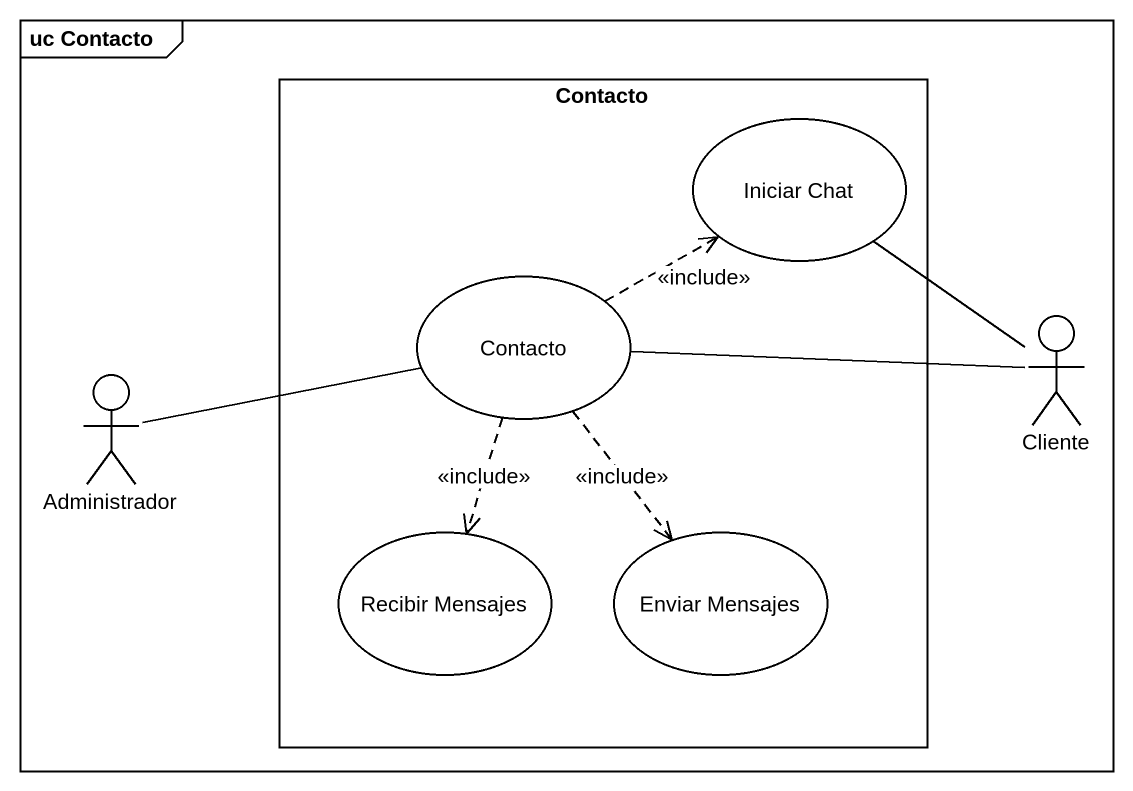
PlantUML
@startuml
mainframe uc Contacto
rectangle Contacto {
  usecase "Iniciar Chat" as Iniciar_Chat
  usecase "Contacto" as Contacto_2
  usecase "Recibir Mensajes" as Recibir_Mensajes
  usecase "Enviar Mensajes" as Enviar_Mensajes
}
actor Cliente
actor Administrador
Contacto_2 .right.> Iniciar_Chat : <<include>>
Contacto_2 ..> Recibir_Mensajes : <<include>>
Contacto_2 ..> Enviar_Mensajes : <<include>>
Cliente -up- Iniciar_Chat
Cliente -left- Contacto_2
Administrador -right- Contacto_2
@enduml
